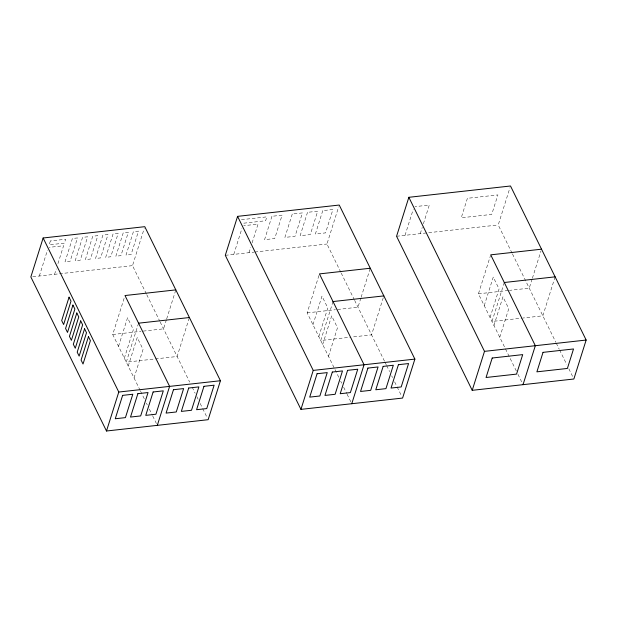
<?xml version="1.0" encoding="UTF-8"?>
<svg xmlns="http://www.w3.org/2000/svg" width="617" height="617" viewBox="0 0 617 617"><rect width="100%" height="100%" fill="white"/><g stroke="black" fill="none" stroke-linecap="round" stroke-linejoin="round"><path stroke-width="0.46" stroke-dasharray="3.08 2.31" d="M39.318 276.015L47.486 250.116M54.566 274.318L56.255 268.958M57.952 263.598L63.582 245.743L49.283 247.332M146.345 293.831L132.508 265.642L144.216 228.491M140.128 390.337L112.71 334.499L124.426 297.348M118.526 346.353L127.534 317.778L133.357 329.625L124.349 358.199M138.57 323.185L126.284 362.156L177.118 356.495L189.396 317.531M128.228 366.105L137.236 337.53L143.051 349.376L134.043 377.951M166.397 319.783L163.536 328.846L141.887 331.252M166.683 318.881L175.536 290.792M233.766 254.381L241.933 228.483M249.013 252.685L250.71 247.324M252.114 242.859L258.029 224.11L243.73 225.699M340.792 272.197L326.956 244.008L338.664 206.857M338.764 377.242L307.158 312.865L319.444 273.902M312.973 324.719L321.989 296.145L327.804 307.991L318.796 336.566M333.018 301.551L320.732 340.515L350.857 337.167M322.676 344.471L331.684 315.896L337.499 327.743L328.491 356.317M360.845 298.15L357.983 307.212L336.334 309.618M361.13 297.247L369.984 269.151M383.273 297.71L371.565 334.861L351.798 337.059M405.037 235.324L413.205 209.425M420.285 233.627L422.259 227.38M423.385 223.801L429.301 205.052L415.002 206.641M512.064 253.14L498.22 224.958L509.935 187.807M516.329 371.002L478.43 293.815L490.43 255.754M484.245 305.662L493.253 277.087L499.076 288.941L490.068 317.516M504.29 282.501L492.004 321.465L522.121 318.11M493.947 325.414L502.955 296.839L508.77 308.693L499.762 337.26M532.116 279.092L529.255 288.154L509.488 290.36M532.402 278.19L540.97 251.003M555.115 276.84L542.829 315.811L523.069 318.01M241.44 219.691L266.853 216.86L265.626 220.755L242.088 223.377M32.747 276.748L132.508 265.642M225.298 255.322L253.803 252.152M254.752 252.044L326.956 244.008M396.569 236.265L498.22 224.958M112.71 334.499L140.946 331.36M307.158 312.865L335.393 309.726M478.43 293.815L508.547 290.46M512.48 253.996L555.832 342.281M556.249 343.137L559.187 349.114M559.604 349.97L566.738 364.493M568.835 368.758L573.023 377.303M517.941 374.28L523.039 384.661M341.209 273.053L354.212 299.523M354.628 300.379L384.561 361.338M384.985 362.194L386.242 364.755M386.658 365.611L389.597 371.588M391.687 375.861L392.528 377.565M394.625 381.838L396.723 386.111M397.14 386.959L401.752 396.353M340.723 381.221L341.702 383.219M343.692 387.283L346.731 393.469M347.093 394.201L351.767 403.719M146.761 294.687L159.764 321.156M160.181 322.012L189.697 382.116M192.211 387.245L195.149 393.222M196.823 396.638L198.08 399.199M200.178 403.472L202.276 407.744M202.692 408.593L207.304 417.994M140.545 391.193L144.316 398.875M146.414 403.148L147.255 404.852M149.353 409.125L152.283 415.102M152.708 415.958L156.479 423.648M50.378 240.946L49.152 244.841L64.399 243.144L65.626 239.249L50.378 240.946M72.405 238.494L65.032 261.87L70.114 261.307L77.487 237.931L72.405 238.494M82.57 237.36L75.197 260.744L80.279 260.173L87.653 236.797L82.57 237.36M92.735 236.234L85.362 259.61L90.444 259.047L97.818 235.663L92.735 236.234M102.9 235.1L95.527 258.477L100.61 257.914L107.983 234.537L102.9 235.1M113.065 233.966L105.692 257.351L110.775 256.78L118.148 233.403L113.065 233.966M123.23 232.84L115.857 256.217L120.94 255.654L128.313 232.277L123.23 232.84M133.395 231.707L126.022 255.083L131.105 254.52L138.478 231.144L133.395 231.707M271.935 216.297L264.562 239.674L274.727 238.54L282.1 215.163L271.935 216.297M292.265 214.03L284.892 237.414L295.057 236.28L302.43 212.904L292.265 214.03M307.513 212.333L300.14 235.717L310.305 234.583L317.678 211.207L307.513 212.333M322.76 210.636L315.387 234.02L325.552 232.887L332.925 209.51L322.76 210.636M467.393 198.312L461.246 217.793L491.741 214.4L497.888 194.918L467.393 198.312"/><path stroke-width="0.93" d="M43.136 237.992L30.85 276.956L106.494 431.005L208.145 419.699L220.431 380.735L144.787 226.678L43.136 237.992L118.78 392.042L106.494 431.005M157.32 425.352L169.606 386.389L124.996 295.535L175.822 289.882M237.584 216.359L225.298 255.322L300.942 409.372L402.592 398.065L414.879 359.102L339.234 205.045L237.584 216.359L313.228 370.408L300.942 409.372M408.855 197.301L396.569 236.265L472.213 390.322L573.864 379.008L586.15 340.044L510.506 185.995L408.855 197.301L484.492 351.358L472.213 390.322M351.767 403.719L364.053 364.755L319.444 273.902L370.269 268.248M523.039 384.661L535.325 345.697L490.716 254.844L541.541 249.191M138.57 323.185L189.396 317.531M333.018 301.551L383.843 295.898M504.29 282.501L555.115 276.84M118.78 392.042L220.431 380.735M313.228 370.408L414.879 359.102M484.492 351.358L586.15 340.044M69.058 297.186L61.692 320.57L63.628 324.519L71.001 301.142L69.058 297.186M72.937 305.091L65.572 328.468L67.508 332.416L74.881 309.04L72.937 305.091M76.816 312.989L69.443 336.365L71.387 340.314L78.76 316.937L76.816 312.989M80.696 320.886L73.323 344.271L75.266 348.219L82.639 324.843L80.696 320.886M84.575 328.792L77.202 352.168L79.146 356.117L86.519 332.74L84.575 328.792M88.455 336.689L81.082 360.066L83.025 364.015L90.398 340.638L88.455 336.689M122.629 395.374L115.263 418.75L125.428 417.624L132.794 394.248L122.629 395.374M137.876 393.677L130.511 417.053L140.676 415.927L148.041 392.551L137.876 393.677M153.124 391.98L145.759 415.364L155.924 414.231L163.297 390.854L153.124 391.98M173.462 389.72L166.089 413.097L176.254 411.971L183.627 388.587L173.462 389.72M188.709 388.024L181.336 411.4L191.501 410.274L198.875 386.89L188.709 388.024M203.957 386.327L196.584 409.703L206.749 408.577L214.122 385.193L203.957 386.327M317.076 373.74L309.711 397.117L319.876 395.991L327.241 372.606L317.076 373.74M332.324 372.043L324.958 395.42L335.124 394.294L342.489 370.917L332.324 372.043M347.579 370.347L340.206 393.723L350.371 392.597L357.744 369.221L347.579 370.347M367.909 368.087L360.536 391.463L370.701 390.337L378.074 366.953L367.909 368.087M383.157 366.39L375.784 389.767L385.949 388.641L393.322 365.256L383.157 366.39M398.405 364.693L391.031 388.07L401.197 386.944L408.57 363.56L398.405 364.693M492.204 358.014L486.057 377.496L516.56 374.103L522.699 354.621L492.204 358.014M543.029 352.361L536.89 371.843L567.385 368.449L573.525 348.967L543.029 352.361"/></g></svg>
